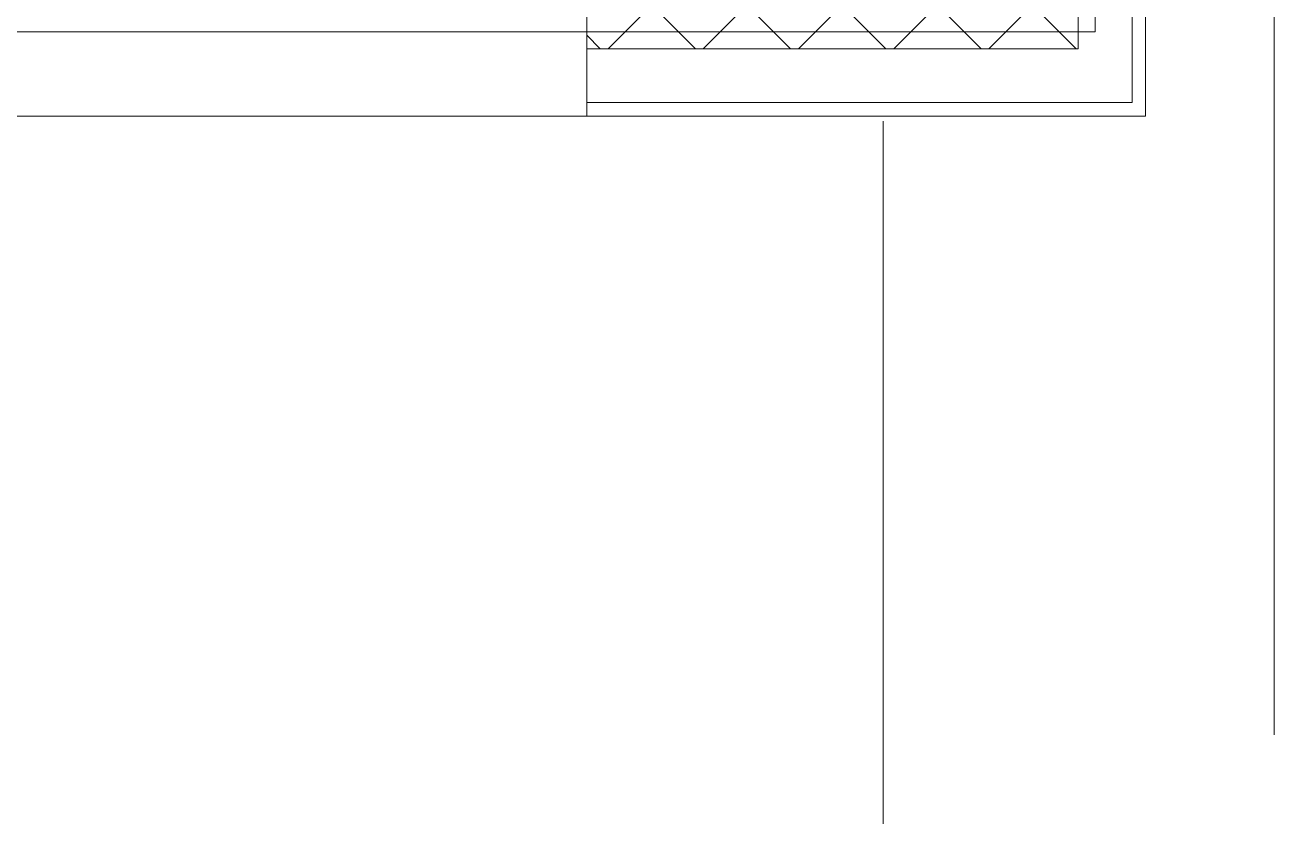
# Model space of a CAD drawing. Header units: millimetres. Extents: x 35157 to 232994, y -8553 to 29000.
# Drawn here: x 83286 to 85141, y 2260 to 3435 of the extents above; entities that cross this region are included whole.
import ezdxf

# ---------------------------------------------------------------- set-up
doc = ezdxf.new("R2010")
doc.units = ezdxf.units.MM
doc.linetypes.add('Осевая', pattern=[3175, 635, -476.25, 1587.5, -476.25])
for name, color, linetype, lineweight in [('A-DETL-GENF', 7, 'Continuous', 9), ('A-WALL', 7, 'Continuous', 9), ('Оси-2', 7, 'Осевая', 9)]:
    doc.layers.add(name, color=color, linetype=linetype, lineweight=lineweight)
for name, color, linetype, lineweight, true_color in [('A-WALL-1', 7, 'Continuous', 9, 0xc0c0c0), ('S-WALL-ANLY', 7, 'Continuous', 13, 0x008040), ('S-WALL-ANLY-1', 7, 'Continuous', 5, 0x008040)]:
    doc.layers.add(name, color=color, linetype=linetype, lineweight=lineweight, true_color=true_color)
pattern_1 = [(45, (0, 0), (-70.71068, 70.71068), []), (135, (0, 0), (-70.71068, -70.71068), [])]

# ---------------------------------------------------------------- blocks, each defined once
blk = doc.blocks.new('DET_L_Линия разрыва - М100-32980995-План отделки стен 2 этажа в осях 12-23')
at = {"layer": 'A-DETL-GENF'}
blk.add_line((12200, 0), (0, 0), dxfattribs=at)

msp = doc.modelspace()

# ---------------------------------------------------------------- hatches: boundary and pattern name
at = {"layer": 'A-WALL'}
h = msp.add_hatch(dxfattribs=at)
h.set_pattern_fill('FP_16', color=256, style=0, pattern_type=2)
h.set_pattern_definition(pattern_1)
h.paths.add_polyline_path([(84800, 3400), (84850, 3400), (84850, 10250), (84800, 10250), (84800, 3450)])
h = msp.add_hatch(dxfattribs=at)
h.set_pattern_fill('FP_16', color=256, style=0, pattern_type=2)
h.set_pattern_definition(pattern_1)
h.paths.add_polyline_path([(78735.2, 3400), (79180, 3400), (79180, 3450), (77980, 3450), (77980, 3400), (77985, 3400)])
h.paths.add_polyline_path([(75700, 3400), (77080, 3400), (77080, 3450), (75700, 3450)])
h.paths.add_polyline_path([(84700, 3400), (84800, 3400), (84800, 3450), (84120, 3450), (84120, 3400)])
h.paths.add_polyline_path([(81420, 3400), (81420, 3450), (80080, 3450), (80080, 3400), (80985.7, 3400)])

# ---------------------------------------------------------------- linework, layer by layer
for p, q in [((84850, 3400), (84850, 10250)), ((84930, 3320), (84930, 10250)), ((84120, 3400), (84850, 3400)), ((84120, 3320), (84930, 3320))]:
    msp.add_line(p, q, dxfattribs=at)
at = {"layer": 'A-WALL-1'}
for p, q in [((84950, 3300), (84950, 10400)), ((84120, 3510), (84120, 3300)), ((75853, 3300), (84950, 3300))]:
    msp.add_line(p, q, dxfattribs=at)
at = {"layer": 'S-WALL-ANLY'}
msp.add_line((84120, 3425), (81420, 3425), dxfattribs=at)
at = {"layer": 'S-WALL-ANLY-1'}
for p, q in [((84875, 3425), (84875, 10321)), ((84120, 3425), (84875, 3425))]:
    msp.add_line(p, q, dxfattribs=at)
at = {"layer": 'Оси-2'}
msp.add_line((84560, 593.7), (84560, 19415.1), dxfattribs=at)

# ---------------------------------------------------------------- block references
at = {"layer": 'A-DETL-GENF', "rotation": 90.00000000000031}
msp.add_blockref('DET_L_Линия разрыва - М100-32980995-План отделки стен 2 этажа в осях 12-23', (85140.7, 2380.8), dxfattribs=at)

doc.saveas('drawing.dxf')
